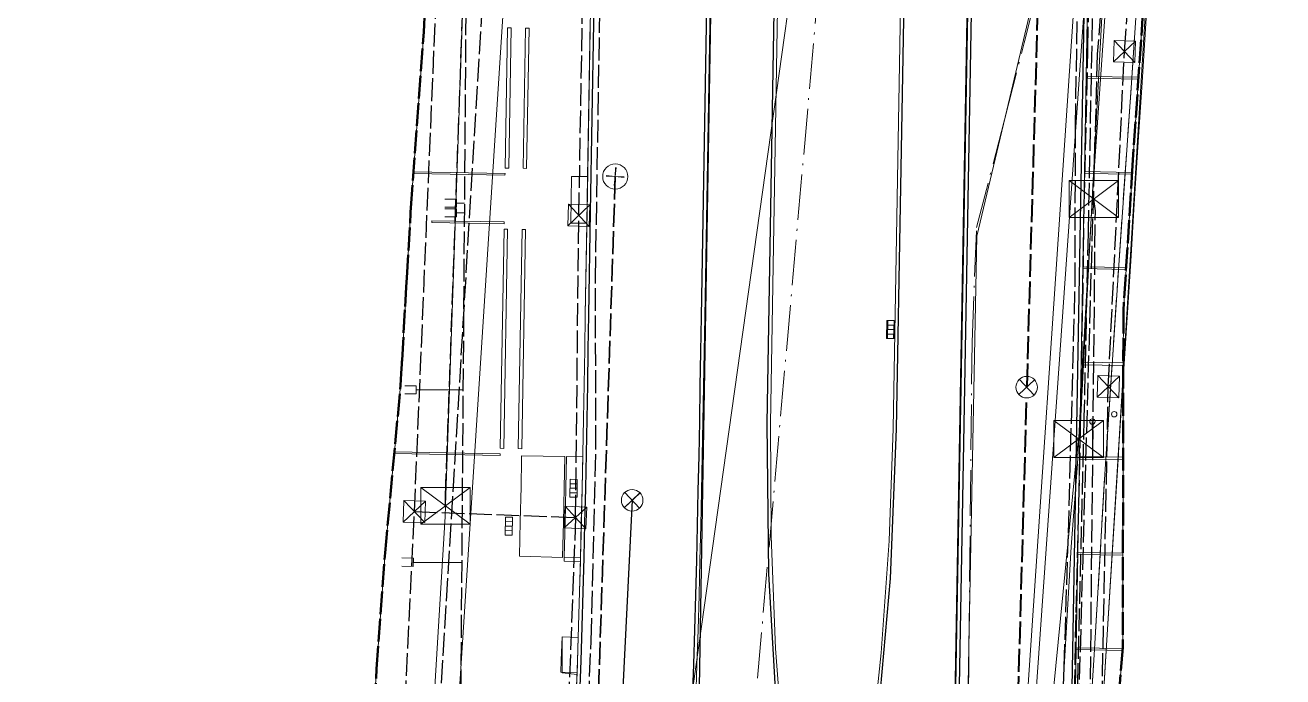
# Model space of a CAD drawing. Header units: metres. Extents: x 105014 to 106600, y 111320 to 118425.
# Drawn here: x 105894.6 to 105964.6, y 114777.8 to 114814.1 of the extents above; entities that cross this region are included whole.
import ezdxf

# ---------------------------------------------------------------- set-up
doc = ezdxf.new("R2010")
doc.units = ezdxf.units.M
doc.linetypes.add('DASHDOT', pattern=[3.556, 2.54, -0.508, 0, -0.508])
doc.linetypes.add('DASHED', pattern=[1.524, 1.27, -0.254])
for name, color, linetype, lineweight in [('00-BASE-LIMITE', 7, 'DASHED', 50), ('00-BASE-UE', 42, 'DASHED', 25), ('10-PAV-CALZADA-BRT', 12, 'CONTINUOUS', 30), ('10-PAV-CALZADA-MIXTA', 8, 'CONTINUOUS', 30), ('10-PAV-CICLORUTA', 76, 'CONTINUOUS', 18), ('10-PAV-SARDINEL', 252, 'CONTINUOUS', 13), ('20-EP-ZONA-DURA', 253, 'CONTINUOUS', 13), ('20-EP-ZONA-VERDE', 84, 'CONTINUOUS', 13), ('30-RED-ENEL-NODOS', 11, 'CONTINUOUS', 13), ('30-RED-ENEL-PROY', 1, 'DASHED', 25), ('30-RED-ETB-CAMARA', 151, 'CONTINUOUS', 13), ('30-RED-ETB-EXIST', 145, 'CONTINUOUS', 13), ('30-RED-ETB-PROY', 5, 'DASHED', 25), ('30-RED-MOVISTAR-PROY', 4, 'DASHED', 25), ('30-RED-VANTI-EXIST', 52, 'CONTINUOUS', 13), ('30-RED-VANTI-PROY', 2, 'DASHED', 25), ('30-RED-VANTI-RETIRO', 8, 'DASHDOT', 13), ('35-RH-ACUE-DOMICILIARIA', 152, 'CONTINUOUS', 9), ('35-RH-ACUE-MENOR-EXIST', 151, 'CONTINUOUS', 13), ('35-RH-ACUE-MENOR-PROY', 5, 'DASHED', 25), ('35-RH-PLUV-COLECTOR', 96, 'CONTINUOUS', 30), ('35-RH-PLUV-INTERCEPTOR', 3, 'DASHED', 40), ('35-RH-PLUV-NODOS', 94, 'CONTINUOUS', 13), ('35-RH-PLUV-RETIRO', 8, 'DASHDOT', 13), ('35-RH-SUDS-ZONAS', 92, 'CONTINUOUS', 20), ('36-RH-SAN-COLECTOR-PROY', 6, 'DASHED', 35), ('36-RH-SAN-POZOS', 216, 'CONTINUOUS', 13), ('60-PREDIAL-LOTE', 42, 'CONTINUOUS', 13)]:
    doc.layers.add(name, color=color, linetype=linetype, lineweight=lineweight)

# ---------------------------------------------------------------- blocks, each defined once
blk = doc.blocks.new('CAM_ETB_T_13')
for p, q in [((-1.375, -1.025), (1.375, 1.025)), ((-1.375, 1.025), (1.375, -1.025))]:
    blk.add_line(p, q)
blk.add_lwpolyline([(-1.375, -1.025), (1.375, -1.025), (1.375, 1.025), (-1.375, 1.025)], close=True)
blk = doc.blocks.new('POSTE')
blk.add_circle((0, 0), 0.15)
blk = doc.blocks.new('CAJA_ENEL')
for p, q in [((-0.6, -0.6), (0.6, 0.6)), ((-0.6, 0.6), (0.6, -0.6))]:
    blk.add_line(p, q)
blk.add_lwpolyline([(-0.6, -0.6), (0.6, -0.6), (0.6, 0.6), (-0.6, 0.6)], close=True)
blk = doc.blocks.new('POZO_SAN')
for p, q in [((-0.5, 0), (0.5, 0)), ((0, -0.5), (0, 0.5))]:
    blk.add_line(p, q)
blk.add_circle((0, 0), 0.7)
blk = doc.blocks.new('SUMIDERO')
for p, q in [((-0.25, -0.2), (-0.25, 0.2)), ((0, -0.2), (0, 0.2)), ((0.25, -0.2), (0.25, 0.2))]:
    blk.add_line(p, q)
blk.add_lwpolyline([(-0.5, -0.2), (0.5, -0.2), (0.5, 0.2), (-0.5, 0.2)], close=True)
blk = doc.blocks.new('POZO_PLUV')
for p, q in [((-0.42, -0.42), (0.42, 0.42)), ((-0.42, 0.42), (0.42, -0.42))]:
    blk.add_line(p, q)
blk.add_circle((0, 0), 0.6)

msp = doc.modelspace()

# ---------------------------------------------------------------- linework, layer by layer
at = {"layer": '00-BASE-LIMITE'}
for points in [[(105913.8961, 114774.7121), (105914.1313, 114778.2863), (105914.5975, 114784.7491), (105915.4633, 114794.0505), (105915.5019, 114794.7173), (105915.5337, 114795.2657), (105915.5399, 114795.3723), (105915.5455, 114795.4691), (105915.7191, 114798.4593), (105915.7377, 114798.7817), (105915.7825, 114799.5541), (105915.8115, 114800.0527), (105915.9985, 114803.2785), (105916.0085, 114803.4509), (105916.0229, 114803.6989), (105916.0371, 114803.9427), (105916.7533, 114813.7067), (105917.0589, 114819.9295)], [(105956.8691, 114816.3231), (105956.1891, 114806.2901), (105955.6823, 114798.2115), (105955.6451, 114779.4721), (105955.2221, 114774.1711), (105955.1787, 114769.8627), (105954.6797, 114741.7807), (105954.6629, 114740.8431), (105954.6459, 114739.9029), (105954.6281, 114738.9599), (105954.6095, 114738.0165), (105954.5895, 114737.0685), (105954.5679, 114736.1175), (105954.5187, 114734.2073), (105954.4929, 114733.3351), (105951.3437, 114706.3967)]]:
    msp.add_lwpolyline(points, dxfattribs=at)
at = {"layer": '00-BASE-UE'}
for points in [[(105913.8961, 114774.7121), (105914.1313, 114778.2863), (105914.5975, 114784.7491), (105915.4633, 114794.0505), (105915.5019, 114794.7173), (105915.5337, 114795.2657), (105915.5399, 114795.3723), (105915.5455, 114795.4691), (105915.7191, 114798.4593), (105915.7377, 114798.7817), (105915.7825, 114799.5541), (105915.8115, 114800.0527), (105915.9985, 114803.2785), (105916.0085, 114803.4509), (105916.0229, 114803.6989), (105916.0371, 114803.9427), (105916.7533, 114813.7067), (105917.0589, 114819.9295)], [(105956.8691, 114816.3231), (105956.1891, 114806.2901), (105955.6823, 114798.2115), (105955.6451, 114779.4721), (105955.2221, 114774.1711), (105955.1787, 114769.8627), (105954.6797, 114741.7807), (105954.6629, 114740.8431), (105954.6459, 114739.9029), (105954.6281, 114738.9599), (105954.6095, 114738.0165), (105954.5895, 114737.0685), (105954.5679, 114736.1175), (105954.5187, 114734.2073), (105954.4929, 114733.3351), (105951.3437, 114706.3967)]]:
    msp.add_lwpolyline(points, dxfattribs=at)
at = {"layer": '10-PAV-CALZADA-BRT'}
for points in [[(105941.9874, 114775.0107), (105942.7189, 114783.3179), (105943.0639, 114791.6501), (105944.6101, 114878.6713)], [(105948.1097, 114878.6091), (105945.6995, 114742.9863)], [(105932.0697, 114776.1509), (105933.1753, 114841.1523)], [(105936.6747, 114841.0929), (105935.8387, 114791.9385), (105935.9369, 114783.5823), (105936.4179, 114775.2394)]]:
    msp.add_lwpolyline(points, dxfattribs=at)
at = {"layer": '10-PAV-CALZADA-MIXTA'}
for points in [[(105932.9253, 114841.1565), (105932.1891, 114797.8755), (105932.1561, 114795.9403), (105932.1225, 114794.0051), (105932.0875, 114792.0701), (105932.0505, 114790.1349), (105932.0111, 114788.1999), (105931.9685, 114786.2649), (105931.9219, 114784.3299), (105931.8707, 114782.3951), (105931.8145, 114780.4603), (105931.7525, 114778.5259), (105931.6841, 114776.5917)], [(105945.9309, 114741.9365), (105947.6697, 114839.7847)], [(105953.9187, 114839.6734), (105952.1799, 114741.8251)], [(105925.4385, 114776.8241), (105925.5061, 114778.7365), (105925.5675, 114780.6513), (105925.6233, 114782.5683), (105925.6739, 114784.4875), (105925.7201, 114786.4089), (105925.7625, 114788.3325), (105925.8019, 114790.2581), (105925.8387, 114792.1891), (105925.8735, 114794.1181), (105925.9071, 114796.0491), (105925.9399, 114797.9823), (105926.0372, 114803.7032), (105926.3063, 114819.5195)]]:
    msp.add_lwpolyline(points, dxfattribs=at)
at = {"layer": '10-PAV-CICLORUTA'}
msp.add_lwpolyline([(105924.5983, 114790.0995), (105924.5627, 114788.3579), (105924.5203, 114786.4365), (105924.4743, 114784.5177), (105924.4737, 114784.4925), (105922.0744, 114784.5557), (105922.1211, 114786.4919), (105922.1633, 114788.4089), (105922.1945, 114789.9381), (105922.1983, 114790.1403), (105924.5983, 114790.0995)], close=True, dxfattribs=at)
at = {"layer": '10-PAV-SARDINEL'}
for points in [[(105945.6995, 114742.9863), (105948.1097, 114878.6091)], [(105931.6841, 114776.5917), (105931.7525, 114778.5259), (105931.8145, 114780.4603), (105931.8707, 114782.3951), (105931.9219, 114784.3299), (105931.9685, 114786.2649), (105932.0111, 114788.1999), (105932.0505, 114790.1349), (105932.0875, 114792.0701), (105932.1225, 114794.0051), (105932.1561, 114795.9403), (105932.1891, 114797.8755), (105932.9253, 114841.1565)], [(105931.884, 114776.5843), (105931.9524, 114778.5192), (105932.0144, 114780.4542), (105932.0706, 114782.3896), (105932.1218, 114784.3249), (105932.1685, 114786.2603), (105932.2111, 114788.1957), (105932.2505, 114790.131), (105932.2875, 114792.0664), (105932.3225, 114794.0016), (105932.3561, 114795.9369), (105932.3891, 114797.8721), (105933.1253, 114841.153)], [(105933.1253, 114841.153), (105932.3891, 114797.8721), (105932.3561, 114795.9369), (105932.3225, 114794.0016), (105932.2875, 114792.0664), (105932.2505, 114790.131), (105932.2111, 114788.1957), (105932.1685, 114786.2603), (105932.1218, 114784.3249), (105932.0706, 114782.3896), (105932.0144, 114780.4542), (105931.9524, 114778.5192), (105931.884, 114776.5843)], [(105933.1753, 114841.1523), (105932.0697, 114776.1509)], [(105947.4697, 114839.7885), (105945.7309, 114741.9401)], [(105945.7309, 114741.9401), (105947.4697, 114839.7885)], [(105947.6697, 114839.7847), (105945.9309, 114741.9365)], [(105952.1799, 114741.8251), (105953.9187, 114839.6734)], [(105954.1187, 114839.6696), (105952.3799, 114741.8216)], [(105925.2387, 114776.8316), (105925.3062, 114778.7433), (105925.3676, 114780.6574), (105925.4234, 114782.5739), (105925.474, 114784.4926), (105925.5202, 114786.4135), (105925.5625, 114788.3368), (105925.6019, 114790.2621), (105925.6387, 114792.1928), (105925.6735, 114794.1217), (105925.7071, 114796.0526), (105925.7399, 114797.9857), (105925.8372, 114803.7066), (105926.1063, 114819.5228)], [(105926.3063, 114819.5195), (105926.0372, 114803.7032), (105925.9399, 114797.9823), (105925.9071, 114796.0491), (105925.8735, 114794.1181), (105925.8387, 114792.1891), (105925.8019, 114790.2581), (105925.7625, 114788.3325), (105925.7201, 114786.4089), (105925.6739, 114784.4875), (105925.6233, 114782.5683), (105925.5675, 114780.6513), (105925.5061, 114778.7365), (105925.4385, 114776.8241)]]:
    msp.add_lwpolyline(points, dxfattribs=at)
at = {"layer": '20-EP-ZONA-DURA'}
for points in [[(105956.8691, 114816.3231), (105956.5222, 114811.2056), (105953.6139, 114811.2571), (105953.7063, 114816.4563), (105956.8743, 114816.4001), (105956.8691, 114816.3231)], [(105921.4783, 114806.1527), (105921.6109, 114813.9517), (105921.4109, 114813.9551), (105921.2783, 114806.1561), (105921.4783, 114806.1527)], [(105922.6109, 114813.9347), (105922.4109, 114813.9381), (105922.2781, 114806.1391), (105922.4781, 114806.1357), (105922.6109, 114813.9347)], [(105956.1891, 114806.2901), (105956.1654, 114805.9123), (105953.5197, 114805.9579), (105953.6121, 114811.1573), (105956.5155, 114811.1057), (105956.1891, 114806.2901)], [(105956.159, 114805.8111), (105955.8332, 114800.6175), (105953.4255, 114800.6589), (105953.5179, 114805.8581), (105956.159, 114805.8111)], [(105917.2041, 114803.1251), (105921.2257, 114803.0567), (105921.2273, 114803.1567), (105917.2057, 114803.2251), (105917.2041, 114803.1251)], [(105921.0059, 114790.5605), (105921.2059, 114790.5569), (105921.4211, 114802.7549), (105921.2213, 114802.7587), (105921.0059, 114790.5605)], [(105922.2211, 114802.7399), (105922.0057, 114790.5417), (105922.2057, 114790.5381), (105922.4211, 114802.7363), (105922.2211, 114802.7399)], [(105955.6766, 114795.3197), (105953.3313, 114795.3597), (105953.4237, 114800.5589), (105955.8269, 114800.5161), (105955.6823, 114798.2115), (105955.6766, 114795.3197)], [(105955.6766, 114795.3197), (105955.6661, 114790.0685), (105953.2371, 114790.1095), (105953.3285, 114795.2111), (105955.6719, 114795.1693), (105955.6766, 114795.3197)], [(105922.0744, 114784.5557), (105924.4737, 114784.4925), (105924.4743, 114784.5177), (105924.5203, 114786.4365), (105924.5627, 114788.3579), (105924.5983, 114790.0995), (105922.1983, 114790.1403), (105922.1945, 114789.9381), (105922.1633, 114788.4089), (105922.1211, 114786.4919), (105922.0744, 114784.5557)], [(105955.6658, 114789.9173), (105955.6555, 114784.7187), (105953.1429, 114784.7615), (105953.2355, 114789.9605), (105955.6658, 114789.9173)], [(105955.6451, 114779.4721), (105955.6408, 114779.4181), (105953.0489, 114779.4623), (105953.1413, 114784.6613), (105955.6553, 114784.6167), (105955.6451, 114779.4721)], [(105955.1787, 114769.8627), (105955.178, 114769.8229), (105952.8783, 114769.8637), (105953.0471, 114779.3623), (105955.6326, 114779.3163), (105955.2221, 114774.1711), (105955.1787, 114769.8627)]]:
    msp.add_lwpolyline(points, close=True, dxfattribs=at)
for points in [[(105913.8961, 114774.7121), (105914.1313, 114778.2863), (105914.5975, 114784.7491), (105915.1115, 114790.2711), (105920.9985, 114790.1607), (105921.0003, 114790.2607), (105915.1208, 114790.3709), (105915.4633, 114794.0505), (105915.5019, 114794.7173), (105915.5337, 114795.2657), (105915.5399, 114795.3723), (105915.5455, 114795.4691), (105915.7191, 114798.4593), (105915.7377, 114798.7817), (105915.7825, 114799.5541), (105915.8115, 114800.0527), (105915.9985, 114803.2785), (105916.0085, 114803.4509), (105916.0229, 114803.6989), (105916.0371, 114803.9427), (105916.1838, 114805.9427), (105916.1838, 114805.9427), (105916.1821, 114805.8429), (105921.2715, 114805.7563), (105921.2733, 114805.8563), (105916.1838, 114805.9427), (105916.7533, 114813.7067), (105916.789, 114814.4337)], [(105926.0171, 114814.2767), (105925.8709, 114805.6781), (105924.9709, 114805.6933), (105924.9269, 114803.0937), (105925.8267, 114803.0783), (105925.7399, 114797.9857), (105925.7071, 114796.0526), (105925.6735, 114794.1217), (105925.6387, 114792.1928), (105925.6019, 114790.2621), (105925.5981, 114790.0825), (105924.6983, 114790.0977), (105924.6627, 114788.3559), (105924.6203, 114786.4343), (105924.5743, 114784.5153), (105924.5735, 114784.4897), (105924.5681, 114784.2859), (105925.4679, 114784.2621), (105925.4234, 114782.5739), (105925.3676, 114780.6574), (105925.3477, 114780.0397), (105924.4483, 114780.0685), (105924.4067, 114778.7737), (105924.3833, 114778.1113), (105925.2827, 114778.0793), (105925.2387, 114776.8316)]]:
    msp.add_lwpolyline(points, dxfattribs=at)
at = {"layer": '20-EP-ZONA-VERDE'}
for points in [[(105936.7968, 114773.1778), (105936.3291, 114779.4223), (105936.0763, 114785.6792), (105936.0387, 114791.9357), (105936.5807, 114823.8081)], [(105943.4331, 114823.6863), (105942.8639, 114791.6537), (105942.6418, 114785.4103), (105942.2023, 114779.1779), (105941.5459, 114772.9645)]]:
    msp.add_lwpolyline(points, dxfattribs=at)
for points in [[(105921.6109, 114813.9517), (105921.4783, 114806.1527), (105921.2783, 114806.1561), (105921.4109, 114813.9551), (105921.6109, 114813.9517)], [(105922.6109, 114813.9347), (105922.4781, 114806.1357), (105922.2781, 114806.1391), (105922.4109, 114813.9381), (105922.6109, 114813.9347)], [(105956.5233, 114811.2055), (105956.5153, 114811.1057), (105953.6121, 114811.1573), (105953.6139, 114811.2571), (105956.5233, 114811.2055)], [(105921.2733, 114805.8563), (105921.2715, 114805.7563), (105916.1821, 114805.8429), (105916.1839, 114805.9427), (105921.2733, 114805.8563)], [(105925.8709, 114805.6781), (105925.8267, 114803.0783), (105924.9269, 114803.0937), (105924.9709, 114805.6933), (105925.8709, 114805.6781)], [(105956.1653, 114805.9123), (105956.1589, 114805.8111), (105953.5179, 114805.8581), (105953.5197, 114805.9579), (105956.1653, 114805.9123)], [(105921.2273, 114803.1567), (105921.2257, 114803.0567), (105917.2041, 114803.1251), (105917.2057, 114803.2251), (105921.2273, 114803.1567)], [(105921.4211, 114802.7549), (105921.2059, 114790.5569), (105921.0059, 114790.5605), (105921.2213, 114802.7587), (105921.4211, 114802.7549)], [(105922.4211, 114802.7363), (105922.2057, 114790.5381), (105922.0057, 114790.5417), (105922.2211, 114802.7399), (105922.4211, 114802.7363)], [(105955.8333, 114800.6175), (105955.8269, 114800.5161), (105953.4237, 114800.5589), (105953.4255, 114800.6589), (105955.8333, 114800.6175)], [(105955.6767, 114795.3197), (105955.6719, 114795.1693), (105953.3285, 114795.2111), (105953.3313, 114795.3597), (105955.6767, 114795.3197)], [(105921.0003, 114790.2607), (105920.9985, 114790.1607), (105915.1115, 114790.2711), (105915.1207, 114790.3709), (105921.0003, 114790.2607)], [(105925.5981, 114790.0825), (105925.5625, 114788.3367), (105925.5201, 114786.4135), (105925.4739, 114784.4925), (105925.4733, 114784.4661), (105924.5735, 114784.4897), (105924.5743, 114784.5153), (105924.6203, 114786.4343), (105924.6627, 114788.3559), (105924.6983, 114790.0977), (105925.5981, 114790.0825)], [(105955.6661, 114790.0685), (105955.6659, 114789.9173), (105953.2355, 114789.9605), (105953.2371, 114790.0605), (105953.2371, 114790.1095), (105955.6661, 114790.0685)], [(105955.6555, 114784.7187), (105955.6553, 114784.6167), (105953.1413, 114784.6613), (105953.1429, 114784.7615), (105955.6555, 114784.7187)], [(105925.3477, 114780.0397), (105925.3063, 114778.7433), (105925.2827, 114778.0793), (105924.3833, 114778.1113), (105924.4067, 114778.7737), (105924.4483, 114780.0685), (105925.3477, 114780.0397)], [(105955.6407, 114779.4181), (105955.6327, 114779.3163), (105953.0471, 114779.3623), (105953.0489, 114779.4623), (105955.6407, 114779.4181)]]:
    msp.add_lwpolyline(points, close=True, dxfattribs=at)
at = {"layer": '30-RED-ENEL-PROY'}
for points in [[(105955.7441, 114812.6399), (105957.3645, 114835.3187)], [(105916.2305, 114787.0417), (105917.8409, 114824.8561)], [(105925.3813, 114803.5209), (105925.6511, 114818.3633)], [(105954.8405, 114793.9945), (105955.7441, 114812.6399)], [(105925.1995, 114786.7077), (105925.3813, 114803.5209)], [(105954.4891, 114776.3611), (105954.8405, 114793.9945)], [(105914.7481, 114756.5851), (105916.2305, 114787.0417)], [(105916.2305, 114787.0417), (105925.1995, 114786.7077)], [(105925.1995, 114786.7077), (105924.4793, 114767.8445)]]:
    msp.add_lwpolyline(points, dxfattribs=at)
at = {"layer": '30-RED-ETB-EXIST'}
for points in [[(105954.03, 114804.428), (105953.948, 114804.432), (105956.57, 114854.091), (105958.734, 114875.253), (105958.417, 114876.404), (105962.618, 114918.707), (105964.552, 114934.4)], [(105917.959, 114787.357), (105917.98, 114787.954), (105919.242, 114824.359)], [(105953.19, 114791.079), (105953.274, 114791.671), (105953.948, 114804.432), (105954.03, 114804.428)], [(105946.409, 114722.586), (105953.106, 114790.488), (105953.19, 114791.079)], [(105916.07, 114756.518), (105916.154, 114757.109), (105917.938, 114786.761), (105917.959, 114787.357)]]:
    msp.add_lwpolyline(points, dxfattribs=at)
at = {"layer": '30-RED-ETB-PROY'}
for points in [[(105917.959, 114787.357), (105917.964, 114787.898), (105919.228, 114823.732), (105919.242, 114824.359)], [(105953.954, 114792.05), (105953.988, 114791.071), (105954.119, 114803.778), (105954.03, 114804.428)], [(105953.468, 114746.68), (105953.535, 114747.23), (105953.988, 114791.071), (105953.954, 114792.05)]]:
    msp.add_lwpolyline(points, dxfattribs=at)
at = {"layer": '30-RED-MOVISTAR-PROY'}
msp.add_lwpolyline([(105916.4516, 114756.2001), (105920.5043, 114823.2248)], dxfattribs=at)
at = {"layer": '30-RED-VANTI-EXIST'}
for points in [[(105952.9062, 114756.3028), (105953.0313, 114762.0229), (105953.4459, 114769.4769), (105954.0575, 114779.0689), (105954.6479, 114789.1283), (105955.4205, 114800.7505), (105956.1289, 114810.8965), (105956.8731, 114822.0675), (105957.1741, 114826.4021), (105957.6443, 114832.9239)], [(105952.9121, 114825.0461), (105949.0964, 114808.9879)], [(105953.6455, 114799.3566), (105954.0261, 114805.4861), (105954.6825, 114815.0977), (105954.7293, 114816.0151)], [(105949.0964, 114808.9879), (105947.5203, 114802.3551), (105947.0874, 114779.4996)], [(105953.3343, 114793.7269), (105953.5661, 114798.0787), (105953.6455, 114799.3566)], [(105952.3888, 114778.3885), (105952.7787, 114785.0787), (105953.1201, 114789.7055), (105953.3343, 114793.7269)], [(105947.0874, 114779.4996), (105946.8889, 114769.0241), (105946.3962, 114764.541)], [(105949.2767, 114737.7523), (105950.7983, 114752.0665), (105951.6783, 114766.1967), (105952.3888, 114778.3885)]]:
    msp.add_lwpolyline(points, dxfattribs=at)
at = {"layer": '30-RED-VANTI-PROY'}
for points in [[(105921.9754, 114740.1938), (105922.4921, 114745.0373), (105924.4355, 114759.1133), (105925.2953, 114763.2403), (105925.4411, 114765.6877), (105926.0699, 114779.8315), (105926.3337, 114790.5837), (105926.3067, 114799.9557), (105926.6483, 114821.0829), (105926.8577, 114835.9021), (105926.9263, 114839.4633), (105927.9809, 114873.1019), (105928.7698, 114884.467)], [(105952.3888, 114778.3885), (105952.6211, 114785.8349), (105952.9951, 114799.6325), (105953.0123, 114808.4743), (105953.1459, 114816.1991), (105953.3419, 114826.8549)], [(105953.3343, 114793.7269), (105953.3949, 114796.9663), (105953.4971, 114804.1013), (105953.7071, 114812.7455), (105953.7583, 114816.2315), (105954.741, 114816.2449)], [(105954.7293, 114816.0151), (105953.9743, 114816.0029), (105953.7179, 114802.5579), (105953.6455, 114799.3566)], [(105953.6455, 114799.3566), (105953.4861, 114792.3123), (105953.0735, 114775.5111), (105952.9973, 114768.0665), (105952.804, 114756.3036)], [(105952.7254, 114756.2906), (105952.6983, 114764.1507), (105952.8781, 114772.4217), (105953.0511, 114781.4219), (105953.2755, 114790.5831), (105953.3343, 114793.7269)], [(105951.8408, 114736.9644), (105951.8847, 114739.3555), (105951.9767, 114747.2587), (105952.1183, 114769.7171), (105952.3888, 114778.3885)]]:
    msp.add_lwpolyline(points, dxfattribs=at)
at = {"layer": '30-RED-VANTI-RETIRO'}
for points in [[(105952.9062, 114756.3028), (105953.0313, 114762.0229), (105953.4459, 114769.4769), (105954.0575, 114779.0689), (105954.6479, 114789.1283), (105955.4205, 114800.7505), (105956.1289, 114810.8965), (105956.8731, 114822.0675), (105957.1741, 114826.4021), (105957.6443, 114832.9239)], [(105949.0964, 114808.9879), (105950.1585, 114813.1133), (105952.8611, 114823.9731), (105952.9121, 114825.0461)], [(105947.0874, 114779.4996), (105947.2567, 114796.4617), (105947.5147, 114802.8445), (105949.0964, 114808.9879)], [(105946.3962, 114764.541), (105946.9847, 114769.2155), (105947.0874, 114779.4996)]]:
    msp.add_lwpolyline(points, dxfattribs=at)
at = {"layer": '35-RH-ACUE-DOMICILIARIA'}
for points in [[(105917.9325, 114804.4281), (105918.5725, 114804.4277), (105918.5722, 114803.969), (105917.9322, 114803.9695)], [(105918.5724, 114804.1984), (105919.0129, 114804.1981)], [(105917.9337, 114803.8914), (105918.5737, 114803.8909), (105918.5734, 114803.4323), (105917.9334, 114803.4327)], [(105918.5735, 114803.6616), (105919.0087, 114803.6614)], [(105915.6925, 114794.0431), (105916.3325, 114794.0427), (105916.3322, 114793.584), (105915.6922, 114793.5844)], [(105916.3323, 114793.8134), (105918.9062, 114793.8131)], [(105915.5371, 114784.4616), (105916.1769, 114784.4438), (105916.1642, 114783.9853), (105915.5244, 114784.0031)], [(105916.1705, 114784.2146), (105918.8658, 114784.2046)]]:
    msp.add_lwpolyline(points, dxfattribs=at)
at = {"layer": '35-RH-ACUE-MENOR-EXIST'}
for points in [[(105922.08, 114829.02), (105917.23, 114753.82)], [(105947.37, 114728), (105954.15, 114824.29)]]:
    msp.add_lwpolyline(points, dxfattribs=at)
at = {"layer": '35-RH-ACUE-MENOR-PROY'}
for points in [[(105919.1032, 114816.3456), (105918.6763, 114759.2684), (105918.3564, 114756.308), (105918.2622, 114755.4133), (105916.8481, 114742.2491), (105916.6484, 114740.3895), (105916.4785, 114738.8081), (105913.2255, 114729.2295), (105905.9011, 114707.6623), (105897.9173, 114684.1534), (105899.5464, 114680.8043), (105891.2793, 114656.8825), (105891.0462, 114656.2059), (105887.9453, 114647.2324), (105881.7102, 114629.1887), (105881.307, 114626.2492), (105869.7933, 114594.6801), (105864.9284, 114583.8179), (105861.1542, 114573.0061), (105858.6831, 114565.9326), (105858.2178, 114564.4958), (105858.0017, 114563.4544), (105855.3717, 114550.7855), (105854.0168, 114544.2587)], [(105954.5265, 114816.3428), (105954.2284, 114812.4868), (105952.9687, 114768.8574), (105952.3484, 114727.5527), (105952.2545, 114725.9017), (105952.2646, 114722.3196), (105948.9104, 114704.6195), (105943.3941, 114685.6658), (105927.2872, 114639.0259), (105925.1197, 114628.9907), (105925.0151, 114622.3662), (105920.7314, 114607.9796), (105919.9198, 114605.2707), (105916.7264, 114603.2208), (105915.5661, 114599.9205), (105900.294, 114556.3506), (105898.6053, 114552.429), (105897.5912, 114548.6288)]]:
    msp.add_lwpolyline(points, dxfattribs=at)
at = {"layer": '35-RH-PLUV-COLECTOR'}
msp.add_lwpolyline([(105928.3546, 114787.6686), (105927.0454, 114761.5112)], dxfattribs=at)
msp.add_lwpolyline([(105928.3546, 114787.6686), (105927.0454, 114761.5112)], dxfattribs=at)
at = {"layer": '35-RH-PLUV-INTERCEPTOR'}
for points in [[(105951.995, 114853.1628), (105950.3013, 114793.9606)], [(105951.995, 114853.1628), (105950.3013, 114793.9606)], [(105950.277, 114793.111), (105949.2925, 114758.7001)], [(105950.277, 114793.111), (105949.2925, 114758.7001)]]:
    msp.add_lwpolyline(points, dxfattribs=at)
at = {"layer": '35-RH-PLUV-RETIRO'}
msp.add_lwpolyline([(105879.209, 114552.734), (105886.738, 114585.429), (105897.7352, 114622.7895), (105926.3569, 114697.6139), (105934.0422, 114763.2123), (105944.3431, 114880.1789), (105944.3431, 114880.1789)], dxfattribs=at)
at = {"layer": '35-RH-SUDS-ZONAS'}
msp.add_lwpolyline([(105925.3477, 114780.0702), (105925.2791, 114777.9794), (105924.452, 114778.0628), (105924.4482, 114780.0685), (105925.3477, 114780.0397), (105925.3477, 114780.0702)], close=True, dxfattribs=at)
at = {"layer": '36-RH-SAN-COLECTOR-PROY'}
msp.add_lwpolyline([(105927.4074, 114805.6809), (105926.2872, 114771.1332)], dxfattribs=at)
at = {"layer": '60-PREDIAL-LOTE'}
for points in [[(105939.2, 114683.2), (105936.333, 114674.857), (105918.298, 114681.601), (105946.089, 114879.583), (105956.853, 114873.54), (105946, 114712.4), (105944.6, 114704.2), (105939.2, 114683.2)], [(105958.769, 114872.4641), (105960.5304, 114871.4751), (105960.7859, 114871.3318), (105960.7842, 114871.3083), (105958.8505, 114845.8047), (105958.8453, 114845.7383), (105958.561, 114842.1222), (105957.8483, 114830.3455), (105952.6587, 114745.7601), (105951.868, 114728.322), (105950.454, 114715.532), (105946.546, 114694.679), (105940.4737, 114672.3206), (105940.4324, 114672.3459), (105936.333, 114674.857), (105939.2, 114683.2), (105944.6, 114704.2), (105946, 114712.4), (105956.853, 114873.54), (105958.769, 114872.4641)]]:
    msp.add_lwpolyline(points, close=True, dxfattribs=at)
msp.add_lwpolyline([(105950.6079, 114716.9238), (105950.8093, 114718.7458), (105951.1997, 114722.2781), (105951.2584, 114722.8089), (105951.3931, 114724.0273), (105951.4116, 114724.1945), (105951.4116, 114724.1945), (105951.714, 114726.9308), (105951.78, 114727.5272), (105951.8678, 114728.3222), (105952.6587, 114745.7601), (105954.6981, 114779.0104), (105954.7534, 114779.9017), (105955.4077, 114790.2417), (105955.435, 114790.6735), (105956.105, 114801.2624), (105956.288, 114804.1554), (105956.5242, 114807.8889), (105956.7162, 114810.9224), (105957.0763, 114816.6136)], dxfattribs=at)

# ---------------------------------------------------------------- block references
at = {"layer": '30-RED-ENEL-NODOS'}
for p, rotation in [((105955.7442, 114812.6398), 88.2), ((105925.3812, 114803.5209), 88.5), ((105954.8405, 114793.9945), 88.3), ((105916.2305, 114787.0418), 358.6), ((105925.1994, 114786.7076), 87.3)]:
    msp.add_blockref('CAJA_ENEL', p, dxfattribs=dict(at, rotation=rotation))
at = {"layer": '30-RED-ETB-CAMARA'}
for name, p in [('CAM_ETB_T_13', (105954.03, 114804.428)), ('POSTE', (105955.17, 114792.458)), ('CAM_ETB_T_13', (105953.19, 114791.079)), ('POSTE', (105953.954, 114792.05)), ('CAM_ETB_T_13', (105917.959, 114787.357))]:
    msp.add_blockref(name, p, dxfattribs=at)
at = {"layer": '35-RH-PLUV-NODOS'}
for name, p, rotation in [('SUMIDERO', (105942.7065, 114797.1716), 268.6), ('SUMIDERO', (105942.7065, 114797.1716), 268.6), ('SUMIDERO', (105942.7598, 114797.1657), 269), ('POZO_PLUV', (105950.3013, 114793.9606), 268), ('POZO_PLUV', (105950.3013, 114793.9606), 268), ('SUMIDERO', (105925.0912, 114788.3368), 269.3), ('SUMIDERO', (105925.0912, 114788.3368), 269.3), ('SUMIDERO', (105925.0912, 114788.3368), 269.3), ('POZO_PLUV', (105928.3478, 114787.6683), 268), ('POZO_PLUV', (105928.3478, 114787.6683), 268), ('POZO_PLUV', (105928.3478, 114787.6683), 178.1), ('POZO_PLUV', (105928.3478, 114787.6683), 178.1), ('SUMIDERO', (105921.487, 114786.228), 269.3)]:
    msp.add_blockref(name, p, dxfattribs=dict(at, rotation=rotation))
at = {"layer": '36-RH-SAN-POZOS'}
for rotation in [264, 177.6]:
    msp.add_blockref('POZO_SAN', (105927.4074, 114805.6809), dxfattribs=dict(at, rotation=rotation))

doc.saveas('drawing.dxf')
